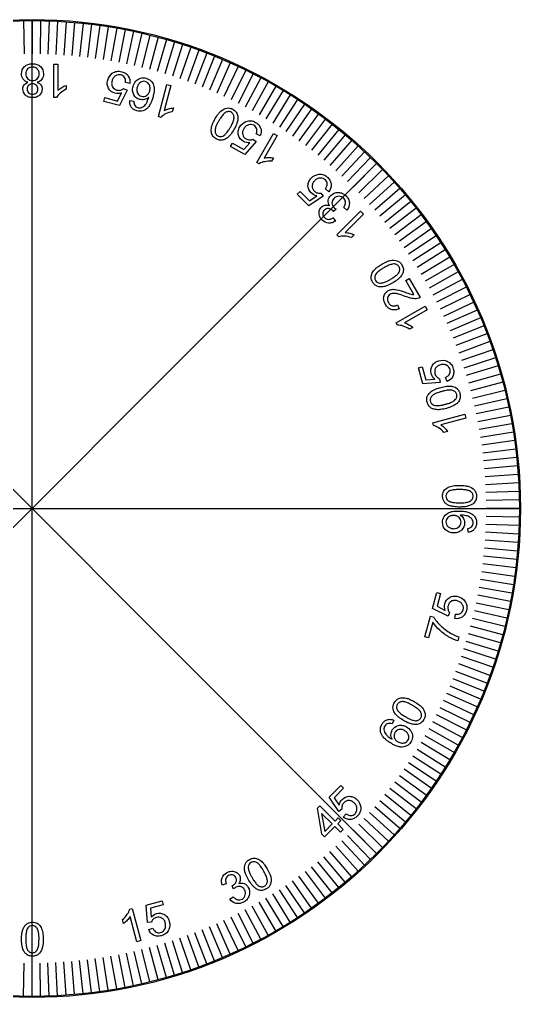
# Model space of a CAD drawing. Header units: millimetres. Extents: x -221 to 220, y -220 to 221.
# Drawn here: x -5.7 to 220.5, y -220.5 to 220.5 of the extents above; entities that cross this region are included whole.
import ezdxf

# ---------------------------------------------------------------- set-up
doc = ezdxf.new("R2010")
doc.units = ezdxf.units.MM
doc.layers.get('0').update_dxf_attribs({"lineweight": 25})
doc.layers.add('Hilfslinie Kopie', color=4, linetype='Continuous', lineweight=25, true_color=0x00ffff)
doc.layers.add('Text', color=7, linetype='Continuous', lineweight=25)

msp = doc.modelspace()

# ---------------------------------------------------------------- linework, layer by layer
for p, q in [((-3.84, 219.97), (-3.58, 204.97)), ((0, 220), (0, 205)), ((3.84, 219.97), (3.58, 204.97)), ((7.68, 219.87), (7.15, 204.88)), ((11.51, 219.7), (10.73, 204.72)), ((15.35, 219.46), (14.3, 204.5)), ((19.17, 219.16), (17.87, 204.22)), ((23, 218.79), (21.43, 203.88)), ((26.81, 218.36), (24.98, 203.47)), ((30.62, 217.86), (28.53, 203)), ((34.42, 217.29), (32.07, 202.48)), ((38.2, 216.66), (35.6, 201.89)), ((41.98, 215.96), (39.12, 201.23)), ((45.74, 215.19), (42.62, 200.52)), ((49.49, 214.36), (46.11, 199.75)), ((53.22, 213.47), (49.59, 198.91)), ((56.94, 212.5), (53.06, 198.01)), ((60.64, 211.48), (56.51, 197.06)), ((64.32, 210.39), (59.94, 196.04)), ((67.98, 209.23), (63.35, 194.97)), ((71.62, 208.01), (66.74, 193.83)), ((75.24, 206.73), (70.11, 192.64)), ((78.84, 205.39), (73.47, 191.38)), ((82.41, 203.98), (76.79, 190.07)), ((85.96, 202.51), (80.1, 188.7)), ((89.48, 200.98), (83.38, 187.28)), ((92.98, 199.39), (86.64, 185.79)), ((96.44, 197.73), (89.87, 184.25)), ((99.88, 196.02), (93.07, 182.66)), ((103.28, 194.25), (96.24, 181)), ((106.66, 192.42), (99.39, 179.3)), ((110, 190.53), (102.5, 177.54)), ((113.31, 188.58), (105.58, 175.72)), ((116.58, 186.57), (108.63, 173.85)), ((119.82, 184.51), (111.65, 171.93)), ((123.02, 182.39), (114.63, 169.95)), ((126.19, 180.21), (117.58, 167.93)), ((129.31, 177.98), (120.5, 165.85)), ((132.4, 175.7), (123.37, 163.72)), ((135.45, 173.36), (126.21, 161.54)), ((138.45, 170.97), (129.01, 159.31)), ((141.41, 168.53), (131.77, 157.04)), ((144.33, 166.04), (134.49, 154.72)), ((147.21, 163.49), (137.17, 152.34)), ((150.04, 160.9), (139.81, 149.93)), ((152.82, 158.25), (142.4, 147.46)), ((155.56, 155.56), (144.96, 144.96)), ((158.25, 152.82), (147.46, 142.4)), ((160.9, 150.04), (149.93, 139.81)), ((163.49, 147.21), (152.34, 137.17)), ((166.04, 144.33), (154.72, 134.49)), ((168.53, 141.41), (157.04, 131.77)), ((170.97, 138.45), (159.31, 129.01)), ((173.36, 135.45), (161.54, 126.21)), ((175.7, 132.4), (163.72, 123.37)), ((177.98, 129.31), (165.85, 120.5)), ((180.21, 126.19), (167.93, 117.58)), ((182.39, 123.02), (169.95, 114.63)), ((184.51, 119.82), (171.93, 111.65)), ((186.57, 116.58), (173.85, 108.63)), ((188.58, 113.31), (175.72, 105.58)), ((190.53, 110), (177.54, 102.5)), ((192.42, 106.66), (179.3, 99.39)), ((194.25, 103.28), (181, 96.24)), ((196.02, 99.88), (182.66, 93.07)), ((197.73, 96.44), (184.25, 89.87)), ((199.39, 92.98), (185.79, 86.64)), ((200.98, 89.48), (187.28, 83.38)), ((202.51, 85.96), (188.7, 80.1)), ((203.98, 82.41), (190.07, 76.79)), ((205.39, 78.84), (191.38, 73.47)), ((206.73, 75.24), (192.64, 70.11)), ((208.01, 71.62), (193.83, 66.74)), ((209.23, 67.98), (194.97, 63.35)), ((210.39, 64.32), (196.04, 59.94)), ((211.48, 60.64), (197.06, 56.51)), ((212.5, 56.94), (198.01, 53.06)), ((213.47, 53.22), (198.91, 49.59)), ((214.36, 49.49), (199.75, 46.11)), ((215.19, 45.74), (200.52, 42.62)), ((215.96, 41.98), (201.23, 39.12)), ((216.66, 38.2), (201.89, 35.6)), ((217.29, 34.42), (202.48, 32.07)), ((217.86, 30.62), (203, 28.53)), ((218.36, 26.81), (203.47, 24.98)), ((218.79, 23), (203.88, 21.43)), ((219.16, 19.17), (204.22, 17.87)), ((219.46, 15.35), (204.5, 14.3)), ((219.7, 11.51), (204.72, 10.73)), ((219.87, 7.68), (204.88, 7.15)), ((219.97, 3.84), (204.97, 3.58)), ((219.97, -3.84), (204.97, -3.58)), ((220, 0), (205, 0)), ((219.87, -7.68), (204.88, -7.15)), ((219.7, -11.51), (204.72, -10.73)), ((219.46, -15.35), (204.5, -14.3)), ((218.79, -23), (203.88, -21.43)), ((219.16, -19.17), (204.22, -17.87)), ((218.36, -26.81), (203.47, -24.98)), ((217.86, -30.62), (203, -28.53)), ((217.29, -34.42), (202.48, -32.07)), ((215.96, -41.98), (201.23, -39.12)), ((216.66, -38.2), (201.89, -35.6)), ((215.19, -45.74), (200.52, -42.62)), ((214.36, -49.49), (199.75, -46.11)), ((213.47, -53.22), (198.91, -49.59)), ((211.48, -60.64), (197.06, -56.51)), ((212.5, -56.94), (198.01, -53.06)), ((210.39, -64.32), (196.04, -59.94)), ((209.23, -67.98), (194.97, -63.35)), ((206.73, -75.24), (192.64, -70.11)), ((208.01, -71.62), (193.83, -66.74)), ((205.39, -78.84), (191.38, -73.47)), ((203.98, -82.41), (190.07, -76.79)), ((200.98, -89.48), (187.28, -83.38)), ((202.51, -85.96), (188.7, -80.1)), ((199.39, -92.98), (185.79, -86.64)), ((197.73, -96.44), (184.25, -89.87)), ((194.25, -103.28), (181, -96.24)), ((196.02, -99.88), (182.66, -93.07)), ((192.42, -106.66), (179.3, -99.39)), ((188.58, -113.31), (175.72, -105.58)), ((190.53, -110), (177.54, -102.5)), ((186.57, -116.58), (173.85, -108.63)), ((182.39, -123.02), (169.95, -114.63)), ((184.51, -119.82), (171.93, -111.65)), ((180.21, -126.19), (167.93, -117.58)), ((175.7, -132.4), (163.72, -123.37)), ((177.98, -129.31), (165.85, -120.5)), ((173.36, -135.45), (161.54, -126.21)), ((168.53, -141.41), (157.04, -131.77)), ((170.97, -138.45), (159.31, -129.01)), ((166.04, -144.33), (154.72, -134.49)), ((160.9, -150.04), (149.93, -139.81)), ((163.49, -147.21), (152.34, -137.17)), ((155.56, -155.56), (144.96, -144.96)), ((158.25, -152.82), (147.46, -142.4)), ((150.04, -160.9), (139.81, -149.93)), ((152.82, -158.25), (142.4, -147.46)), ((147.21, -163.49), (137.17, -152.34)), ((141.41, -168.53), (131.77, -157.04)), ((144.33, -166.04), (134.49, -154.72)), ((135.45, -173.36), (126.21, -161.54)), ((138.45, -170.97), (129.01, -159.31)), ((129.31, -177.98), (120.5, -165.85)), ((132.4, -175.7), (123.37, -163.72)), ((119.82, -184.51), (111.65, -171.93)), ((123.02, -182.39), (114.63, -169.95)), ((126.19, -180.21), (117.58, -167.93)), ((113.31, -188.58), (105.58, -175.72)), ((116.58, -186.57), (108.63, -173.85)), ((106.66, -192.42), (99.39, -179.3)), ((110, -190.53), (102.5, -177.54)), ((96.44, -197.73), (89.87, -184.25)), ((99.88, -196.02), (93.07, -182.66)), ((103.28, -194.25), (96.24, -181)), ((85.96, -202.51), (80.1, -188.7)), ((89.48, -200.98), (83.38, -187.28)), ((92.98, -199.39), (86.64, -185.79)), ((71.62, -208.01), (66.74, -193.83)), ((75.24, -206.73), (70.11, -192.64)), ((78.84, -205.39), (73.47, -191.38)), ((82.41, -203.98), (76.79, -190.07)), ((56.94, -212.5), (53.06, -198.01)), ((60.64, -211.48), (56.51, -197.06)), ((64.32, -210.39), (59.94, -196.04)), ((67.98, -209.23), (63.35, -194.97)), ((34.42, -217.29), (32.07, -202.48)), ((38.2, -216.66), (35.6, -201.89)), ((41.98, -215.96), (39.12, -201.23)), ((45.74, -215.19), (42.62, -200.52)), ((49.49, -214.36), (46.11, -199.75)), ((53.22, -213.47), (49.59, -198.91)), ((-3.84, -219.97), (-3.58, -204.97)), ((0, -220), (0, -205)), ((3.84, -219.97), (3.58, -204.97)), ((7.68, -219.87), (7.15, -204.88)), ((11.51, -219.7), (10.73, -204.72)), ((15.35, -219.46), (14.3, -204.5)), ((19.17, -219.16), (17.87, -204.22)), ((23, -218.79), (21.43, -203.88)), ((26.81, -218.36), (24.98, -203.47)), ((30.62, -217.86), (28.53, -203))]:
    msp.add_line(p, q)
for radius in [220.5, 220]:
    msp.add_circle((0, 0), radius)
at = {"layer": 'Hilfslinie Kopie'}
for p, q in [((0, -220), (0, 220)), ((-155.56, -155.56), (155.56, 155.56)), ((-155.56, 155.56), (155.56, -155.56)), ((-220, 0), (220, 0))]:
    msp.add_line(p, q, dxfattribs=at)
at = {"layer": 'Text', "flags": 128}
for points in [[(2.26, 192.21, -0.153372), (3.96, 191.01, -0.159017), (4.51, 189.15, -0.21499), (3.33, 186.39, -0.05549), (2.67, 185.89, -0.053794), (1.88, 185.53, -0.043433), (1.12, 185.35, -0.03709), (0.2, 185.28, -0.037842), (-0.72, 185.35, -0.044086), (-1.49, 185.54, -0.053698), (-2.28, 185.9, -0.054861), (-2.96, 186.42, -0.214186), (-4.16, 189.2, -0.15889), (-3.61, 191.01, -0.15156), (-1.95, 192.21, -0.16264), (-4.05, 193.66, -0.160701), (-4.77, 196.05, -0.212724), (-3.41, 199.29, -0.054626), (-2.64, 199.88, -0.053865), (-1.75, 200.3, -0.044718), (-0.87, 200.52, -0.038507), (0.17, 200.6, -0.038685), (1.22, 200.52, -0.04491), (2.1, 200.3, -0.053966), (2.99, 199.88, -0.054643), (3.75, 199.28, -0.212102), (5.11, 196, -0.165927), (4.37, 193.55, -0.173664)], [(3.22, 196.01, 0.119445), (2.85, 197.54, 0.154613), (1.74, 198.68, 0.128141), (0.15, 199.08, 0.205018), (-2.03, 198.23, 0.208577), (-2.89, 196.07, 0.209459), (-2, 193.87, 0.204342), (0.21, 193, 0.207768), (2.37, 193.86, 0.206067)], [(9.82, 200.34), (11.66, 200.34), (11.66, 188.6, -0.056837), (13.4, 189.87, -0.043748), (15.34, 190.83), (15.34, 189.04, 0.072848), (12.64, 187.29, 0.094325), (11, 185.28), (9.82, 185.28)], [(44.06, 191.7), (42.15, 192.04, 0.072187), (42.11, 193.42, 0.098831), (41.74, 194.35, 0.193132), (40.1, 195.53, 0.21965), (37.67, 195.14, 0.054933), (37.12, 194.7, 0.05276), (36.65, 194.13, 0.042178), (36.34, 193.55, 0.035991), (36.09, 192.81, 0.036408), (35.95, 192.09, 0.043212), (35.93, 191.47, 0.055335), (36.05, 190.79, 0.057998), (36.3, 190.18, 0.210644), (38.3, 188.7, 0.131176), (39.96, 188.68, 0.125235), (41.32, 189.4), (42.93, 188.73), (39.53, 181.67), (32.33, 183.6), (32.78, 185.3), (38.56, 183.75), (40.39, 187.43, -0.15671), (37.41, 187.26, -0.208187), (34.56, 189.43, -0.052735), (34.16, 190.32, -0.053821), (33.97, 191.25, -0.047411), (33.97, 192.15, -0.0416), (34.16, 193.16, -0.175219), (36.21, 196.25, -0.057759), (37.22, 196.83, -0.061875), (38.26, 197.14, -0.056653), (39.3, 197.19, -0.049173), (40.49, 196.99, -0.036351), (41.4, 196.67, -0.041988), (42.14, 196.28, -0.050805), (42.86, 195.71, -0.052156), (43.42, 195.02, -0.196189)], [(44.18, 184.01), (45.99, 183.68, 0.048325), (46.05, 182.59, 0.081715), (46.25, 181.97, 0.214956), (47.82, 180.74, 0.164477), (49.44, 180.81, 0.139942), (51.25, 182.25, 0.060394), (51.9, 183.36, 0.035072), (52.65, 185.46, -0.132049), (50.69, 184.43, -0.120259), (48.61, 184.48, -0.21391), (45.94, 186.6, -0.052981), (45.57, 187.48, -0.053), (45.39, 188.42, -0.045292), (45.41, 189.31, -0.039437), (45.59, 190.32, -0.118442), (46.86, 192.7, -0.143782), (48.96, 194.06, -0.139445), (51.46, 194.05, -0.229768), (54.65, 191.45, -0.07236), (55.02, 190.26, -0.05318), (55.1, 188.57, -0.029265), (54.96, 187.3, -0.022664), (54.6, 185.68, -0.022471), (54.04, 183.9, -0.028787), (53.46, 182.56, -0.051056), (52.44, 180.97, -0.068575), (51.42, 179.99, -0.05669), (50.45, 179.44, -0.060653), (49.45, 179.16, -0.055837), (48.45, 179.12, -0.048724), (47.32, 179.3, -0.036407), (46.53, 179.58, -0.041917), (45.89, 179.92, -0.050361), (45.27, 180.42, -0.051551), (44.78, 181.01, -0.051518), (44.42, 181.7, -0.050451), (44.2, 182.45, -0.042132), (44.13, 183.18, -0.036632)], [(2.63, 189.09, 0.208866), (1.94, 190.83, 0.204193), (0.16, 191.5, 0.204389), (-1.58, 190.83, 0.209315), (-2.26, 189.19, 0.209226), (-1.56, 187.48, 0.204807), (0.18, 186.79, 0.202454), (1.93, 187.47, 0.211452)], [(53.12, 188.31, 0.110501), (53.2, 190.18, 0.147725), (52.45, 191.75, 0.143594), (51.09, 192.58, 0.223837), (48.91, 192.19, 0.056661), (48.41, 191.77, 0.052489), (47.97, 191.21, 0.039675), (47.68, 190.65, 0.033314), (47.44, 189.94, 0.034309), (47.3, 189.23, 0.040923), (47.28, 188.63, 0.053883), (47.38, 187.95, 0.057747), (47.61, 187.36, 0.218447), (49.39, 185.95, 0.211364), (51.67, 186.27, 0.054393), (52.18, 186.65, 0.054009), (52.6, 187.14, 0.045329), (52.89, 187.66, 0.039152)], [(60.9, 191.26), (62.68, 190.78), (59.64, 179.44, -0.056837), (61.66, 180.22, -0.043748), (63.78, 180.64), (63.32, 178.92, 0.072848), (60.25, 177.92, 0.094325), (58.15, 176.4), (57, 176.71)], [(91.14, 170.92, -0.031798), (89.68, 168.72, -0.049637), (88.53, 167.48, -0.062847), (87.15, 166.55, -0.077727), (85.87, 166.13, -0.092933), (84.54, 166.16, -0.078474), (83.07, 166.73, -0.124476), (81.48, 168.21, -0.129071), (80.88, 170.17, -0.080879), (81.19, 172.57, -0.039126), (81.65, 173.83, -0.023742), (82.67, 175.81, -0.031653), (84.12, 177.99, -0.049071), (85.27, 179.23, -0.142964), (87.93, 180.59, -0.093499), (89.26, 180.56, -0.078624), (90.73, 179.99, -0.048215), (91.58, 179.39, -0.055902), (92.19, 178.72, -0.062168), (92.64, 177.9, -0.058574), (92.91, 176.94, -0.069174), (92.92, 175.6, -0.049989), (92.5, 173.8, -0.027312), (91.97, 172.51, -0.021202)], [(89.5, 171.86, 0.013241), (90.19, 173.14, 0.017838), (90.65, 174.12, 0.043053), (91.15, 175.67, 0.079937), (91.21, 176.55, 0.04631), (91.08, 177.24, 0.056276), (90.86, 177.78, 0.069188), (90.49, 178.28, 0.067358), (89.97, 178.68, 0.067704), (89.38, 178.92, 0.069454), (88.75, 179, 0.05625), (88.18, 178.92, 0.046218), (87.51, 178.68, 0.079412), (86.78, 178.19, 0.042983), (85.69, 176.98, 0.01789), (85.07, 176.1, 0.01329), (84.31, 174.86, 0.01319), (83.62, 173.58, 0.017783), (83.16, 172.61, 0.043124), (82.66, 171.05, 0.080471), (82.6, 170.17, 0.047275), (82.73, 169.48, 0.056999), (82.95, 168.94, 0.068458), (83.33, 168.43, 0.065901), (83.85, 168.04, 0.259243), (86.15, 167.95, 0.073541), (86.95, 168.49, 0.043652), (88.06, 169.68, 0.019766), (88.72, 170.6, 0.014881)], [(102.97, 168.09), (101.22, 168.92, 0.072187), (101.53, 170.25, 0.098831), (101.41, 171.25, 0.193132), (100.13, 172.81, 0.21965), (97.68, 173.07, 0.054933), (97.04, 172.79, 0.05276), (96.44, 172.36, 0.042178), (95.99, 171.87, 0.035991), (95.56, 171.23, 0.036408), (95.24, 170.57, 0.043212), (95.06, 169.97, 0.055335), (94.99, 169.29, 0.057998), (95.08, 168.63, 0.210644), (96.63, 166.68, 0.131176), (98.22, 166.23, 0.125235), (99.72, 166.58), (101.11, 165.52), (96, 159.57), (89.54, 163.3), (90.42, 164.82), (95.6, 161.83), (98.32, 164.92, -0.15671), (95.39, 165.52, -0.208187), (93.2, 168.36, -0.052735), (93.05, 169.32, -0.053821), (93.11, 170.27, -0.047411), (93.34, 171.14, -0.0416), (93.78, 172.06, -0.175219), (96.57, 174.52, -0.057759), (97.69, 174.82, -0.061875), (98.78, 174.84, -0.056653), (99.8, 174.62, -0.049173), (100.89, 174.12, -0.036351), (101.69, 173.58, -0.041988), (102.3, 173.01, -0.050805), (102.84, 172.27, -0.052156), (103.21, 171.46, -0.196189)], [(109.03, 169.13), (110.62, 168.21), (104.75, 158.05, -0.056837), (106.9, 158.27, -0.043748), (109.05, 158.13), (108.16, 156.59, 0.072848), (104.94, 156.41, 0.094325), (102.52, 155.5), (101.5, 156.09)], [(133.94, 142.86), (132.46, 144.11, 0.072187), (133.1, 145.32, 0.098831), (133.25, 146.32, 0.193132), (132.42, 148.15, 0.21965), (130.12, 149.04, 0.054933), (129.42, 148.93, 0.05276), (128.74, 148.67, 0.042178), (128.17, 148.31, 0.035991), (127.59, 147.81, 0.036408), (127.11, 147.25, 0.043212), (126.78, 146.72, 0.055335), (126.54, 146.08, 0.057998), (126.45, 145.42, 0.210644), (127.45, 143.14, 0.131176), (128.87, 142.29, 0.125235), (130.41, 142.24), (131.47, 140.85), (125, 136.43), (119.72, 141.71), (120.97, 142.95), (125.2, 138.72), (128.62, 141, -0.15671), (125.95, 142.34, -0.208187), (124.57, 145.64, -0.052735), (124.68, 146.61, -0.053821), (124.98, 147.51, -0.047411), (125.43, 148.29, -0.0416), (126.09, 149.07, -0.175219), (129.42, 150.72, -0.057759), (130.58, 150.72, -0.061875), (131.63, 150.47, -0.056653), (132.56, 149.99, -0.049173), (133.49, 149.22, -0.036351), (134.12, 148.49, -0.041988), (134.57, 147.78, -0.050805), (134.9, 146.93, -0.052156), (135.04, 146.05, -0.196189)], [(142.15, 134.6), (140.68, 135.73, 0.061667), (141.37, 137.11, 0.097403), (141.51, 138.09, 0.192667), (140.69, 139.89, 0.207918), (138.5, 140.8, 0.206179), (136.29, 139.86, 0.207717), (135.39, 137.79, 0.205846), (136.3, 135.72, 0.062437), (137.36, 134.95), (136.08, 133.95, 0.026432), (135.88, 134.17, 0.148573), (133.95, 135.24, 0.067097), (133.38, 135.28, 0.071212), (132.86, 135.17, 0.060362), (132.41, 134.94, 0.049887), (131.95, 134.56, 0.211404), (131.24, 132.89, 0.201998), (132.03, 131.17, 0.198229), (133.77, 130.38, 0.097349), (134.7, 130.53, 0.069174), (135.85, 131.16), (136.92, 129.63, -0.034113), (136.16, 129.17, -0.039307), (135.45, 128.88, -0.048065), (134.62, 128.7, -0.050055), (133.81, 128.68, -0.183271), (130.98, 130.07, -0.120042), (129.76, 132.04, -0.14302), (129.66, 134.18, -0.138675), (130.64, 135.93, -0.148943), (132.26, 136.81, -0.143144), (134.25, 136.62, -0.180013), (133.69, 138.98, -0.167687), (134.88, 141.21, -0.214099), (138.24, 142.55, -0.051033), (139.24, 142.43, -0.052116), (140.16, 142.11, -0.046389), (140.97, 141.64, -0.041019), (141.77, 140.96, -0.038971), (142.39, 140.24, -0.044136), (142.82, 139.52, -0.050409), (143.12, 138.69, -0.050091), (143.26, 137.81, -0.193413)], [(148.3, 134.05), (149.6, 132.75), (141.3, 124.45, -0.056837), (143.43, 124.12, -0.043748), (145.48, 123.42), (144.22, 122.16, 0.072848), (141.07, 122.82, 0.094325), (138.49, 122.56), (137.65, 123.4)], [(162.81, 101.73, -0.031798), (160.44, 100.56, -0.049637), (158.83, 100.06, -0.062847), (157.17, 99.94, -0.077727), (155.85, 100.22, -0.092933), (154.71, 100.92, -0.078474), (153.73, 102.14, -0.124476), (153.09, 104.21, -0.129071), (153.55, 106.22, -0.080879), (155.02, 108.14, -0.039126), (156.05, 109, -0.023742), (157.92, 110.2, -0.031653), (160.26, 111.37, -0.049071), (161.88, 111.86, -0.142964), (164.86, 111.71, -0.093499), (166, 111.02, -0.078624), (166.99, 109.79, -0.048215), (167.42, 108.85, -0.055902), (167.62, 107.97, -0.062168), (167.6, 107.03, -0.058574), (167.35, 106.07, -0.069174), (166.69, 104.9, -0.049989), (165.43, 103.55, -0.027312), (164.33, 102.7, -0.021202)], [(161.86, 103.37, 0.013241), (163.1, 104.13, 0.017838), (163.98, 104.75, 0.043053), (165.19, 105.84, 0.079937), (165.69, 106.58, 0.04631), (165.92, 107.24, 0.056276), (166, 107.81, 0.069188), (165.92, 108.44, 0.067358), (165.68, 109.04, 0.067704), (165.28, 109.55, 0.069454), (164.78, 109.92, 0.05625), (164.24, 110.14, 0.046218), (163.55, 110.27, 0.079412), (162.67, 110.21, 0.042983), (161.11, 109.71, 0.01789), (160.14, 109.25, 0.01329), (158.86, 108.56, 0.01319), (157.63, 107.8, 0.017783), (156.74, 107.18, 0.043124), (155.53, 106.09, 0.080471), (155.03, 105.35, 0.047275), (154.8, 104.69, 0.056999), (154.73, 104.11, 0.068458), (154.81, 103.48, 0.065901), (155.06, 102.88, 0.259243), (157, 101.66, 0.073541), (157.97, 101.72, 0.043652), (159.53, 102.2, 0.019766), (160.55, 102.66, 0.014881)], [(168.67, 102.83), (170.2, 103.72), (175.16, 95.13, -0.100524), (173.95, 94.68, -0.086918), (171.61, 94.73, -0.043664), (168.44, 95.68, 0.019703), (165.45, 96.67, 0.043074), (164.04, 96.95, 0.065802), (162.63, 96.92, 0.092793), (161.69, 96.59, 0.212985), (160.48, 94.99, 0.200354), (160.85, 92.84, 0.039257), (161.21, 92.33, 0.045815), (161.58, 91.94, 0.055398), (162.07, 91.61, 0.056047), (162.61, 91.4, 0.058987), (163.19, 91.32, 0.056055), (163.8, 91.37, 0.043323), (164.33, 91.52, 0.036343), (164.92, 91.81), (165.7, 90.07, -0.03528), (164.78, 89.72, -0.042037), (163.97, 89.55, -0.054786), (163.03, 89.54, -0.058166), (162.17, 89.72, -0.0554), (161.38, 90.1, -0.051598), (160.62, 90.67, -0.039498), (160.06, 91.29, -0.033347), (159.51, 92.12, -0.035891), (159.07, 93.02, -0.042533), (158.82, 93.84, -0.054515), (158.73, 94.78, -0.05732), (158.84, 95.68, -0.21445), (160.78, 98.25, -0.101473), (162.5, 98.82, -0.080664), (164.69, 98.67, -0.032573), (168.4, 97.53, 0.022217), (171.1, 96.63, 0.052359), (172.35, 96.46)], [(177.41, 91.24), (178.33, 89.65), (168.16, 83.78, -0.056837), (170.13, 82.9, -0.043748), (171.93, 81.7), (170.39, 80.81, 0.072848), (167.51, 82.27, 0.094325), (164.96, 82.69), (164.36, 83.71)], [(187.37, 57.32), (186.71, 59.14, 0.072187), (187.88, 59.87, 0.098831), (188.51, 60.66, 0.193132), (188.71, 62.66, 0.21965), (187.15, 64.58, 0.054933), (186.5, 64.83, 0.05276), (185.77, 64.95, 0.042178), (185.11, 64.93, 0.035991), (184.35, 64.78, 0.036408), (183.65, 64.54, 0.043212), (183.11, 64.24, 0.055335), (182.57, 63.8, 0.057998), (182.17, 63.28, 0.210644), (181.89, 60.81, 0.131176), (182.7, 59.36, 0.125235), (184, 58.54), (184.23, 56.81), (176.42, 56.22), (174.49, 63.43), (176.19, 63.88), (177.73, 58.1), (181.84, 58.37, -0.15671), (180.2, 60.86, -0.208187), (180.65, 64.41, -0.052735), (181.23, 65.2, -0.053821), (181.94, 65.83, -0.047411), (182.72, 66.28, -0.0416), (183.68, 66.62, -0.175219), (187.39, 66.39, -0.057759), (188.4, 65.81, -0.061875), (189.18, 65.06, -0.056653), (189.74, 64.18, -0.049173), (190.17, 63.05, -0.036351), (190.35, 62.1, -0.041988), (190.38, 61.27, -0.050805), (190.24, 60.36, -0.052156), (189.93, 59.53, -0.196189)], [(187.04, 45.16, -0.031798), (184.45, 44.64, -0.049637), (182.76, 44.58, -0.062847), (181.13, 44.89, -0.077727), (179.92, 45.5, -0.092933), (179.01, 46.46, -0.078474), (178.37, 47.9, -0.124476), (178.29, 50.07, -0.129071), (179.26, 51.88, -0.080879), (181.17, 53.36, -0.039126), (182.39, 53.93, -0.023742), (184.51, 54.61, -0.031653), (187.08, 55.12, -0.049071), (188.77, 55.18, -0.142964), (191.61, 54.27, -0.093499), (192.53, 53.3, -0.078624), (193.17, 51.86, -0.048215), (193.34, 50.84, -0.055902), (193.3, 49.94, -0.062168), (193.04, 49.03, -0.058574), (192.55, 48.17, -0.069174), (191.61, 47.21, -0.049989), (190.04, 46.24, -0.027312), (188.75, 45.7, -0.021202)], [(186.55, 46.99, 0.013241), (187.94, 47.4, 0.017838), (188.95, 47.77, 0.043053), (190.41, 48.51, 0.079937), (191.08, 49.09, 0.04631), (191.47, 49.67, 0.056276), (191.7, 50.2, 0.069188), (191.79, 50.83, 0.067358), (191.7, 51.47, 0.067704), (191.45, 52.07, 0.069454), (191.06, 52.56, 0.05625), (190.6, 52.91, 0.046218), (189.97, 53.21, 0.079412), (189.1, 53.38, 0.042983), (187.47, 53.3, 0.01789), (186.41, 53.11, 0.01329), (185, 52.78, 0.01319), (183.61, 52.36, 0.017783), (182.59, 51.99, 0.043124), (181.13, 51.25, 0.080471), (180.47, 50.67, 0.047275), (180.07, 50.09, 0.056999), (179.85, 49.55, 0.068458), (179.76, 48.92, 0.065901), (179.85, 48.27, 0.259243), (181.41, 46.59, 0.073541), (182.36, 46.4, 0.043652), (183.99, 46.46, 0.019766), (185.1, 46.64, 0.014881)], [(195.41, 42.51), (195.88, 40.73), (184.55, 37.69, -0.056837), (186.23, 36.34, -0.043748), (187.65, 34.71), (185.93, 34.25, 0.072848), (183.53, 36.4, 0.094325), (181.17, 37.47), (180.86, 38.61)], [(192.98, 0.66, -0.031798), (190.35, 0.83, -0.049637), (188.7, 1.21, -0.062847), (187.2, 1.93, -0.077727), (186.2, 2.83, -0.092933), (185.57, 4, -0.078474), (185.32, 5.55, -0.124476), (185.81, 7.67, -0.129071), (187.21, 9.17, -0.080879), (189.44, 10.1, -0.039126), (190.77, 10.34, -0.023742), (192.98, 10.44, -0.031653), (195.6, 10.28, -0.049071), (197.25, 9.9, -0.142964), (199.75, 8.28, -0.093499), (200.39, 7.11, -0.078624), (200.64, 5.55, -0.048215), (200.54, 4.51, -0.055902), (200.27, 3.66, -0.062168), (199.79, 2.85, -0.058574), (199.08, 2.14, -0.069174), (197.93, 1.46, -0.049989), (196.16, 0.93, -0.027312), (194.78, 0.74, -0.021202)], [(192.98, 2.55, 0.013241), (194.44, 2.59, 0.017838), (195.51, 2.69, 0.043053), (197.11, 3.03, 0.079937), (197.9, 3.42, 0.04631), (198.43, 3.87, 0.056276), (198.79, 4.33, 0.069188), (199.04, 4.91, 0.067358), (199.12, 5.55, 0.067704), (199.04, 6.19, 0.069454), (198.79, 6.77, 0.05625), (198.43, 7.23, 0.046218), (197.9, 7.68, 0.079412), (197.1, 8.07, 0.042983), (195.51, 8.41, 0.01789), (194.43, 8.51, 0.01329), (192.98, 8.55, 0.01319), (191.53, 8.51, 0.017783), (190.46, 8.41, 0.043124), (188.86, 8.07, 0.080471), (188.06, 7.68, 0.047275), (187.53, 7.22, 0.056999), (187.18, 6.76, 0.068458), (186.93, 6.18, 0.065901), (186.85, 5.53, 0.259243), (187.92, 3.5, 0.073541), (188.79, 3.07, 0.043652), (190.38, 2.71, 0.019766), (191.5, 2.6, 0.014881)], [(196.91, -10.72), (196.75, -8.95, 0.06627), (197.91, -8.58, 0.100853), (198.56, -8.09, 0.188843), (199.12, -6.47, 0.139628), (198.74, -4.98, 0.117686), (197.7, -3.93, 0.077623), (195.94, -3.24, 0.061552), (193.69, -2.97, 0.009517), (193.32, -2.98, -0.125029), (194.75, -4.49, -0.132933), (195.3, -6.56, -0.21395), (193.95, -9.71, -0.054726), (193.18, -10.29, -0.053694), (192.3, -10.71, -0.044244), (191.43, -10.92, -0.038026), (190.39, -11, -0.038501), (189.31, -10.92, -0.044781), (188.41, -10.69, -0.054095), (187.5, -10.26, -0.054924), (186.71, -9.65, -0.211958), (185.32, -6.28, -0.148176), (186.11, -3.61, -0.150887), (188.36, -1.77, -0.064948), (189.85, -1.34, -0.037017), (192.58, -1.14, -0.033882), (195.42, -1.33, -0.053978), (197.15, -1.76, -0.06765), (198.71, -2.58, -0.081201), (199.75, -3.62, -0.161393), (200.64, -6.51, -0.036008), (200.58, -7.34, -0.041595), (200.42, -8.04, -0.05046), (200.1, -8.76, -0.051936), (199.66, -9.38, -0.053038), (199.1, -9.9, -0.051142), (198.42, -10.31, -0.041481), (197.74, -10.56, -0.035679)], [(190.29, -3.18, 0.034285), (189.56, -3.23, 0.040666), (188.95, -3.37, 0.052891), (188.31, -3.64, 0.056415), (187.78, -4.03, 0.221439), (186.85, -6.06, 0.220881), (187.85, -8.2, 0.052792), (188.41, -8.61, 0.051688), (189.06, -8.9, 0.042882), (189.69, -9.05, 0.037103), (190.45, -9.11, 0.201182), (192.78, -8.24, 0.212217), (193.67, -6.11, 0.219294), (192.78, -4.01, 0.058781), (192.26, -3.63, 0.054003), (191.62, -3.36, 0.040008), (191.02, -3.23, 0.033301)], [(190.81, -49.61), (191.16, -47.7, 0.072187), (192.53, -47.65, 0.098831), (193.46, -47.29, 0.193132), (194.64, -45.65, 0.21965), (194.25, -43.21, 0.054933), (193.81, -42.66, 0.05276), (193.24, -42.2, 0.042178), (192.66, -41.89, 0.035991), (191.92, -41.63, 0.036408), (191.2, -41.5, 0.043212), (190.58, -41.48, 0.055335), (189.9, -41.59, 0.057998), (189.29, -41.85, 0.210644), (187.81, -43.85, 0.131176), (187.79, -45.5, 0.125235), (188.51, -46.86), (187.84, -48.48), (180.78, -45.08), (182.71, -37.87), (184.41, -38.33), (182.86, -44.11), (186.54, -45.93, -0.15671), (186.37, -42.95, -0.208187), (188.54, -40.1, -0.052735), (189.43, -39.71, -0.053821), (190.36, -39.52, -0.047411), (191.26, -39.52, -0.0416), (192.27, -39.7, -0.175219), (195.36, -41.76, -0.057759), (195.94, -42.77, -0.061875), (196.25, -43.81, -0.056653), (196.3, -44.85, -0.049173), (196.1, -46.04, -0.036351), (195.78, -46.95, -0.041988), (195.39, -47.69, -0.050805), (194.82, -48.4, -0.052156), (194.13, -48.97, -0.196189)], [(179.03, -58.4), (177.32, -57.94), (179.83, -48.56), (181.22, -48.93, 0.060672), (184.4, -52.72, 0.057266), (188.85, -56.17, 0.054295), (192.66, -57.92), (192.17, -59.74, -0.05914), (188.21, -57.96, -0.058054), (184.04, -54.87, -0.057272), (180.93, -51.3)], [(167.76, -95.62, -0.031798), (165.57, -94.15, -0.049637), (164.33, -93, -0.062847), (163.39, -91.62, -0.077727), (162.98, -90.34, -0.092933), (163.01, -89.01, -0.078474), (163.57, -87.55, -0.124476), (165.05, -85.96, -0.129071), (167.02, -85.36, -0.080879), (169.41, -85.66, -0.039126), (170.68, -86.13, -0.023742), (172.65, -87.15, -0.031653), (174.83, -88.59, -0.049071), (176.07, -89.75, -0.142964), (177.43, -92.4, -0.093499), (177.4, -93.73, -0.078624), (176.84, -95.21, -0.048215), (176.23, -96.05, -0.055902), (175.57, -96.66, -0.062168), (174.75, -97.12, -0.058574), (173.79, -97.38, -0.069174), (172.45, -97.39, -0.049989), (170.65, -96.97, -0.027312), (169.36, -96.45, -0.021202)], [(168.71, -93.98, 0.013241), (169.98, -94.67, 0.017838), (170.96, -95.12, 0.043053), (172.52, -95.63, 0.079937), (173.4, -95.69, 0.04631), (174.09, -95.56, 0.056276), (174.62, -95.34, 0.069188), (175.13, -94.96, 0.067358), (175.53, -94.45, 0.067704), (175.77, -93.85, 0.069454), (175.84, -93.22, 0.05625), (175.76, -92.65, 0.046218), (175.53, -91.99, 0.079412), (175.03, -91.25, 0.042983), (173.82, -90.16, 0.01789), (172.94, -89.54, 0.01329), (171.71, -88.78, 0.01319), (170.43, -88.09, 0.017783), (169.45, -87.64, 0.043124), (167.89, -87.13, 0.080471), (167.01, -87.07, 0.047275), (166.32, -87.2, 0.056999), (165.78, -87.43, 0.068458), (165.28, -87.81, 0.065901), (164.88, -88.33, 0.259243), (164.8, -90.62, 0.073541), (165.34, -91.43, 0.043652), (166.53, -92.54, 0.019766), (167.44, -93.19, 0.014881)], [(163.31, -95.47), (162.52, -97.13, 0.048325), (161.45, -96.91, 0.081715), (160.8, -96.95, 0.214956), (159.2, -98.15, 0.164477), (158.85, -99.73, 0.139942), (159.77, -101.84, 0.060394), (160.68, -102.77, 0.035072), (162.52, -104.03, -0.132049), (162.03, -101.87, -0.120259), (162.61, -99.88, -0.21391), (165.35, -97.84, -0.052981), (166.3, -97.71, -0.053), (167.25, -97.79, -0.045292), (168.11, -98.03, -0.039437), (169.03, -98.47, -0.118442), (171, -100.31, -0.143782), (171.77, -102.69, -0.139445), (171.12, -105.1, -0.229768), (167.78, -107.51, -0.07236), (166.54, -107.56, -0.05318), (164.89, -107.21, -0.029265), (163.69, -106.74, -0.022664), (162.22, -105.97, -0.022471), (160.65, -104.97, -0.028787), (159.51, -104.06, -0.051056), (158.23, -102.66, -0.068575), (157.55, -101.42, -0.05669), (157.27, -100.35, -0.060653), (157.26, -99.31, -0.055837), (157.47, -98.33, -0.048724), (157.95, -97.29, -0.036407), (158.42, -96.6, -0.041917), (158.92, -96.07, -0.050361), (159.55, -95.6, -0.051551), (160.26, -95.28, -0.051518), (161.01, -95.1, -0.050451), (161.8, -95.09, -0.042132), (162.52, -95.21, -0.036632)], [(165.15, -105.22, 0.110501), (166.93, -105.78, 0.147725), (168.64, -105.46, 0.143594), (169.8, -104.37, 0.223837), (169.99, -102.16, 0.056661), (169.71, -101.56, 0.052489), (169.28, -101, 0.039675), (168.81, -100.57, 0.033314), (168.19, -100.16, 0.034309), (167.54, -99.84, 0.040923), (166.97, -99.66, 0.053883), (166.29, -99.58, 0.057747), (165.65, -99.65, 0.218447), (163.83, -101.01, 0.211364), (163.55, -103.29, 0.054393), (163.79, -103.88, 0.054009), (164.15, -104.41, 0.045329), (164.58, -104.83, 0.039152)], [(140.5, -139.16), (141.75, -137.67, 0.072187), (142.96, -138.32, 0.098831), (143.96, -138.47, 0.193132), (145.8, -137.64, 0.21965), (146.68, -135.34, 0.054933), (146.57, -134.64, 0.05276), (146.31, -133.96, 0.042178), (145.96, -133.39, 0.035991), (145.45, -132.8, 0.036408), (144.89, -132.32, 0.043212), (144.37, -132, 0.055335), (143.72, -131.76, 0.057998), (143.06, -131.67, 0.210644), (140.78, -132.67, 0.131176), (139.93, -134.09, 0.125235), (139.88, -135.63), (138.5, -136.69), (134.07, -130.21), (139.35, -124.94), (140.59, -126.18), (136.36, -130.42), (138.64, -133.84, -0.15671), (139.98, -131.17, -0.208187), (143.28, -129.79, -0.052735), (144.25, -129.89, -0.053821), (145.15, -130.19, -0.047411), (145.93, -130.65, -0.0416), (146.71, -131.31, -0.175219), (148.36, -134.64, -0.057759), (148.36, -135.8, -0.061875), (148.11, -136.85, -0.056653), (147.63, -137.78, -0.049173), (146.87, -138.71, -0.036351), (146.13, -139.34, -0.041988), (145.42, -139.78, -0.050805), (144.57, -140.11, -0.052156), (143.69, -140.26, -0.196189)], [(97.69, -167.41, -0.031798), (96.52, -165.04, -0.049637), (96.02, -163.42, -0.062847), (95.9, -161.76, -0.077727), (96.18, -160.44, -0.092933), (96.87, -159.31, -0.078474), (98.09, -158.32, -0.124476), (100.17, -157.69, -0.129071), (102.17, -158.15, -0.080879), (104.09, -159.61, -0.039126), (104.96, -160.65, -0.023742), (106.16, -162.51, -0.031653), (107.32, -164.86, -0.049071), (107.82, -166.48, -0.142964), (107.67, -169.46, -0.093499), (106.98, -170.6, -0.078624), (105.75, -171.59, -0.048215), (104.8, -172.02, -0.055902), (103.92, -172.22, -0.062168), (102.98, -172.2, -0.058574), (102.02, -171.95, -0.069174), (100.86, -171.29, -0.049989), (99.51, -170.02, -0.027312), (98.65, -168.92, -0.021202)], [(99.33, -166.46, 0.013241), (100.08, -167.7, 0.017838), (100.7, -168.58, 0.043053), (101.8, -169.79, 0.079937), (102.53, -170.28, 0.04631), (103.19, -170.52, 0.056276), (103.77, -170.6, 0.069188), (104.39, -170.52, 0.067358), (104.99, -170.28, 0.067704), (105.5, -169.88, 0.069454), (105.88, -169.37, 0.05625), (106.1, -168.84, 0.046218), (106.23, -168.15, 0.079412), (106.16, -167.26, 0.042983), (105.66, -165.71, 0.01789), (105.21, -164.73, 0.01329), (104.52, -163.46, 0.01319), (103.76, -162.22, 0.017783), (103.14, -161.34, 0.043124), (102.04, -160.12, 0.080471), (101.31, -159.63, 0.047275), (100.64, -159.4, 0.056999), (100.07, -159.33, 0.068458), (99.44, -159.4, 0.065901), (98.83, -159.65, 0.259243), (97.62, -161.6, 0.073541), (97.68, -162.57, 0.043652), (98.16, -164.13, 0.019766), (98.62, -165.15, 0.014881)], [(89.32, -176.21), (90.79, -175.07, 0.061667), (91.95, -176.1, 0.097403), (92.85, -176.49, 0.192667), (94.81, -176.16, 0.207918), (96.26, -174.28, 0.206179), (95.92, -171.9, 0.207717), (94.15, -170.5, 0.205846), (91.92, -170.84, 0.062437), (90.89, -171.67), (90.26, -170.17, 0.026432), (90.53, -170.04, 0.148573), (92.06, -168.45, 0.067097), (92.24, -167.91, 0.071212), (92.27, -167.38, 0.060362), (92.17, -166.89, 0.049887), (91.92, -166.34, 0.211404), (90.49, -165.23, 0.201998), (88.63, -165.54, 0.198229), (87.41, -167.02, 0.097349), (87.32, -167.95, 0.069174), (87.63, -169.23), (85.87, -169.87, -0.034113), (85.63, -169.01, -0.039307), (85.53, -168.25, -0.048065), (85.57, -167.4, -0.050055), (85.76, -166.62, -0.183271), (87.83, -164.24, -0.120042), (90.06, -163.57, -0.14302), (92.14, -164.03, -0.138675), (93.58, -165.43, -0.148943), (94.02, -167.22, -0.143144), (93.31, -169.09, -0.180013), (95.74, -169.16, -0.167687), (97.59, -170.89, -0.214099), (98.01, -174.49, -0.051033), (97.63, -175.42, -0.052116), (97.09, -176.23, -0.046389), (96.42, -176.88, -0.041019), (95.56, -177.48, -0.038971), (94.71, -177.89, -0.044136), (93.9, -178.12, -0.050409), (93.02, -178.2, -0.050091), (92.13, -178.1, -0.193413)], [(49.11, -194.89), (47.33, -195.37), (44.29, -184.03, -0.056837), (42.94, -185.71, -0.043748), (41.31, -187.13), (40.85, -185.41, 0.072848), (43, -183.01, 0.094325), (44.07, -180.65), (45.21, -180.34)], [(52.65, -189.87), (54.48, -189.22, 0.072187), (55.21, -190.38, 0.098831), (55.99, -191.01, 0.193132), (58, -191.21, 0.21965), (59.92, -189.66, 0.054933), (60.17, -189, 0.05276), (60.29, -188.27, 0.042178), (60.26, -187.61, 0.035991), (60.12, -186.85, 0.036408), (59.88, -186.15, 0.043212), (59.58, -185.61, 0.055335), (59.14, -185.08, 0.057998), (58.62, -184.68, 0.210644), (56.14, -184.4, 0.131176), (54.7, -185.2, 0.125235), (53.88, -186.51), (52.15, -186.74), (51.56, -178.92), (58.77, -176.99), (59.22, -178.69), (53.44, -180.24), (53.7, -184.34, -0.15671), (56.2, -182.7, -0.208187), (59.75, -183.15, -0.052735), (60.53, -183.73, -0.053821), (61.17, -184.44, -0.047411), (61.62, -185.22, -0.0416), (61.96, -186.18, -0.175219), (61.73, -189.89, -0.057759), (61.15, -190.9, -0.061875), (60.4, -191.68, -0.056653), (59.52, -192.25, -0.049173), (58.39, -192.67, -0.036351), (57.44, -192.85, -0.041988), (56.6, -192.88, -0.050805), (55.7, -192.74, -0.052156), (54.87, -192.43, -0.196189)], [(-4.76, -194.24, -0.031798), (-4.59, -191.61, -0.049637), (-4.21, -189.96, -0.062847), (-3.48, -188.46, -0.077727), (-2.58, -187.46, -0.092933), (-1.41, -186.82, -0.078474), (0.14, -186.58, -0.124476), (2.25, -187.06, -0.129071), (3.76, -188.46, -0.080879), (4.69, -190.69, -0.039126), (4.92, -192.02, -0.023742), (5.03, -194.24, -0.031653), (4.86, -196.85, -0.049071), (4.48, -198.5, -0.142964), (2.86, -201.01, -0.093499), (1.69, -201.65, -0.078624), (0.14, -201.89, -0.048215), (-0.9, -201.79, -0.055902), (-1.76, -201.52, -0.062168), (-2.56, -201.04, -0.058574), (-3.27, -200.34, -0.069174), (-3.95, -199.18, -0.049989), (-4.49, -197.42, -0.027312), (-4.68, -196.03, -0.021202)], [(-2.86, -194.24, 0.013241), (-2.82, -195.69, 0.017838), (-2.73, -196.76, 0.043053), (-2.39, -198.36, 0.079937), (-2, -199.16, 0.04631), (-1.54, -199.69, 0.056276), (-1.08, -200.04, 0.069188), (-0.51, -200.29, 0.067358), (0.14, -200.38, 0.067704), (0.78, -200.29, 0.069454), (1.36, -200.04, 0.05625), (1.81, -199.69, 0.046218), (2.27, -199.15, 0.079412), (2.66, -198.35, 0.042983), (3, -196.76, 0.01789), (3.09, -195.69, 0.01329), (3.13, -194.24, 0.01319), (3.1, -192.79, 0.017783), (3, -191.71, 0.043124), (2.66, -190.11, 0.080471), (2.27, -189.32, 0.047275), (1.81, -188.79, 0.056999), (1.34, -188.43, 0.068458), (0.76, -188.19, 0.065901), (0.12, -188.1, 0.259243), (-1.91, -189.17, 0.073541), (-2.34, -190.05, 0.043652), (-2.71, -191.63, 0.019766), (-2.82, -192.75, 0.014881)]]:
    msp.add_lwpolyline(points, format="xyb", close=True, dxfattribs=at)
for points in [[(139.21, -146.01), (136.67, -143.47), (132.07, -148.07), (130.87, -146.87), (128.84, -135.16), (129.9, -134.1), (136.78, -140.97), (138.21, -139.54), (139.4, -140.73), (137.97, -142.16), (140.51, -144.7)], [(135.47, -142.27), (130.69, -137.49), (132.15, -145.59)]]:
    msp.add_lwpolyline(points, close=True, dxfattribs=at)

doc.saveas('drawing.dxf')
